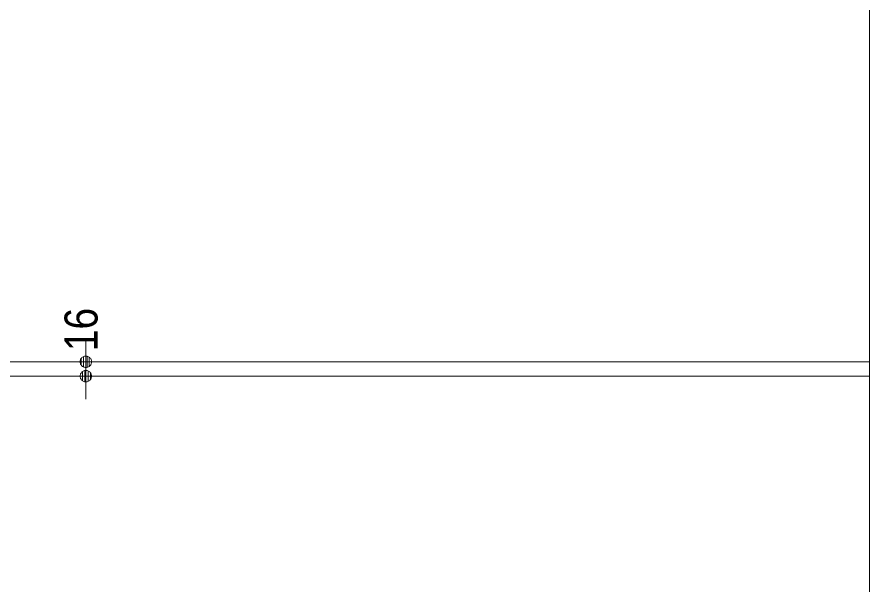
# Model space of a CAD drawing. Units: millimetres, scale not verified. Extents: x -6062 to 6062, y -3045 to 3045.
# Drawn here: x -4248 to -3296, y -707 to -78 of the extents above; entities that cross this region are included whole.
import ezdxf
from ezdxf.enums import TextEntityAlignment as Align

# ---------------------------------------------------------------- set-up
doc = ezdxf.new("R2010")
doc.units = ezdxf.units.MM
doc.header["$LTSCALE"] = 20
for name, color, linetype, lineweight in [('0-1_3一般', 7, 'Continuous', 9), ('0-4_0', 7, 'Continuous', 9), ('0-5_2寸法-2', 7, 'Continuous', 9)]:
    doc.layers.add(name, color=color, linetype=linetype, lineweight=lineweight)
doc.styles.add('ＭＳ Ｐゴシック', font='')
doc.styles.get('ＭＳ Ｐゴシック').set_extended_font_data('MS PGothic')

# ---------------------------------------------------------------- blocks, each defined once
blk = doc.blocks.new('グループ-72')
at = {"layer": '0-1_3一般'}
for p, q in [((-30320, 6100), (-30320, -39740)), ((-30320, -9200), (-53680, -9200)), ((-30320, -9520), (-53680, -9520))]:
    blk.add_line(p, q, dxfattribs=at)
blk.add_lwpolyline([(-30320, -39740), (-30320, 6100), (-6320, 6100)], dxfattribs=at)
blk = doc.blocks.new('グループ-73')
at = {"layer": '0-1_3一般'}
blk.add_blockref('グループ-72', (0, 0), dxfattribs=at)
blk = doc.blocks.new('_Dot')
at = {"layer": '0-4_0'}
for p, q in [((-10, 0), (-20, 0)), ((9.78, 2), (-9.78, 2)), ((7.99, 6), (-7.99, 6)), ((9.16, -3.98), (-9.16, -3.98)), ((6, -7.98), (-6, -7.98))]:
    blk.add_line(p, q, dxfattribs=at)
for points in [[(10, 0), (9.92, 1.25), (9.69, 2.49), (9.3, 3.68), (8.76, 4.82), (8.09, 5.88), (7.29, 6.85), (6.37, 7.71), (5.36, 8.44), (4.26, 9.05), (3.09, 9.51), (1.87, 9.82), (0.63, 9.98), (-0.63, 9.98), (-1.87, 9.82), (-3.09, 9.51), (-4.26, 9.05), (-5.36, 8.44), (-6.37, 7.71), (-7.29, 6.85), (-8.09, 5.88), (-8.76, 4.82), (-9.3, 3.68), (-9.69, 2.49), (-9.92, 1.25), (-10, 0), (0, 0)], [(-10, 0), (-9.92, -1.25), (-9.69, -2.49), (-9.3, -3.68), (-8.76, -4.82), (-8.09, -5.88), (-7.29, -6.85), (-6.37, -7.71), (-5.36, -8.44), (-4.26, -9.05), (-3.09, -9.51), (-1.87, -9.82), (-0.63, -9.98), (0.63, -9.98), (1.87, -9.82), (3.09, -9.51), (4.26, -9.05), (5.36, -8.44), (6.37, -7.71), (7.29, -6.85), (8.09, -5.88), (8.76, -4.82), (9.3, -3.68), (9.69, -2.49), (9.92, -1.25), (10, 0), (0, 0)]]:
    blk.add_lwpolyline(points, close=True, dxfattribs=at)

msp = doc.modelspace()

# ---------------------------------------------------------------- linework, layer by layer
at = {"layer": '0-5_2寸法-2'}
for p, q in [((-4171.5, -447.29), (-4171.5, -434.58)), ((-4171.5, -460), (-4171.5, -476)), ((-4151.5, -460), (-4151.3, -460)), ((-4151.5, -476), (-4151.3, -476)), ((-4171.5, -488.71), (-4171.5, -501.42))]:
    msp.add_line(p, q, dxfattribs=at)

# ---------------------------------------------------------------- block references
at = {"layer": '0-1_3一般', "xscale": 0.05, "yscale": 0.05}
msp.add_blockref('グループ-73', (-1787.5, 0), dxfattribs=at)
at = {"layer": '0-5_2寸法-2', "xscale": 0.6356201, "yscale": 0.6356201}
for p, rotation in [((-4171.5, -460), 270), ((-4171.5, -476), 90)]:
    msp.add_blockref('_Dot', p, dxfattribs=dict(at, rotation=rotation))

# ---------------------------------------------------------------- texts
at = {"layer": '0-5_2寸法-2', "style": 'ＭＳ Ｐゴシック', "width": 0.9}
msp.add_text('16', height=36.66, rotation=90, dxfattribs=at).set_placement((-4147.53, -448.33), align=Align.BOTTOM_LEFT)

doc.saveas('drawing.dxf')
